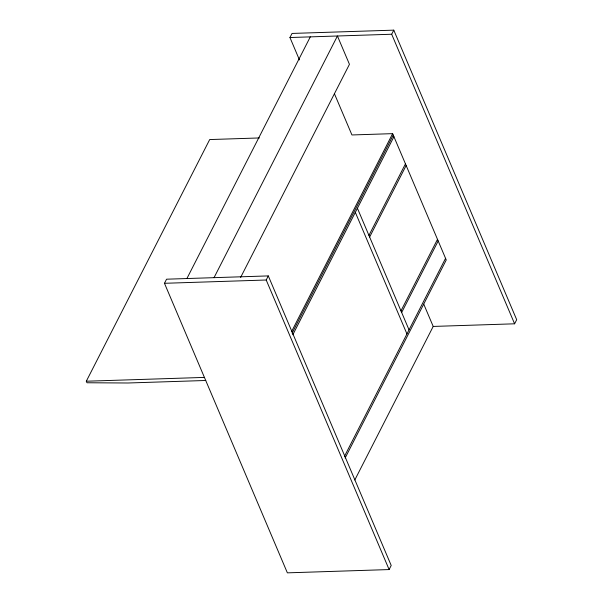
<?xml version="1.0" encoding="UTF-8"?>
<svg xmlns="http://www.w3.org/2000/svg" width="603" height="603" viewBox="0 0 603 603"><rect width="100%" height="100%" fill="white"/><g stroke="black" fill="none" stroke-linecap="round" stroke-linejoin="round"><path stroke-width="0.9" d="M205.751 380.485L127.994 382.995L86.96 382.762L86.312 381.224L209.701 139.557L259.396 137.951M164.468 283.297L166.556 279.197L268.297 275.91L391.204 565.471L389.116 569.564L287.375 572.85L164.468 283.297L266.209 280.011L268.297 275.91M299.442 59.901L289.953 37.529L292.04 33.436L393.782 30.15L516.688 319.703L514.6 323.803L433.21 326.434L354.805 479.988M186.907 278.541L310.296 36.873M214.035 277.666L337.431 35.999L349.446 64.31L240.62 277.448M514.6 323.803L391.686 34.243L393.782 30.15M291.52 331.68L392.628 133.647L351.933 134.959L334.379 93.616M292.131 333.127L393.246 135.095M292.809 334.778L393.932 136.723M368.938 235.389L405.457 163.873M369.631 237.024L406.151 165.501M400.972 310.862L437.492 239.338M401.666 312.49L438.185 240.966M344.434 456.396L445.557 258.34M345.135 458.001L446.25 259.968L392.628 133.647M289.953 37.529L391.686 34.243M86.312 381.224L204.447 377.403M423.743 304.146L433.21 326.434M357.413 208.246L409.038 329.856M355.325 212.339L406.95 333.956M266.209 280.011L389.116 569.564"/></g></svg>
